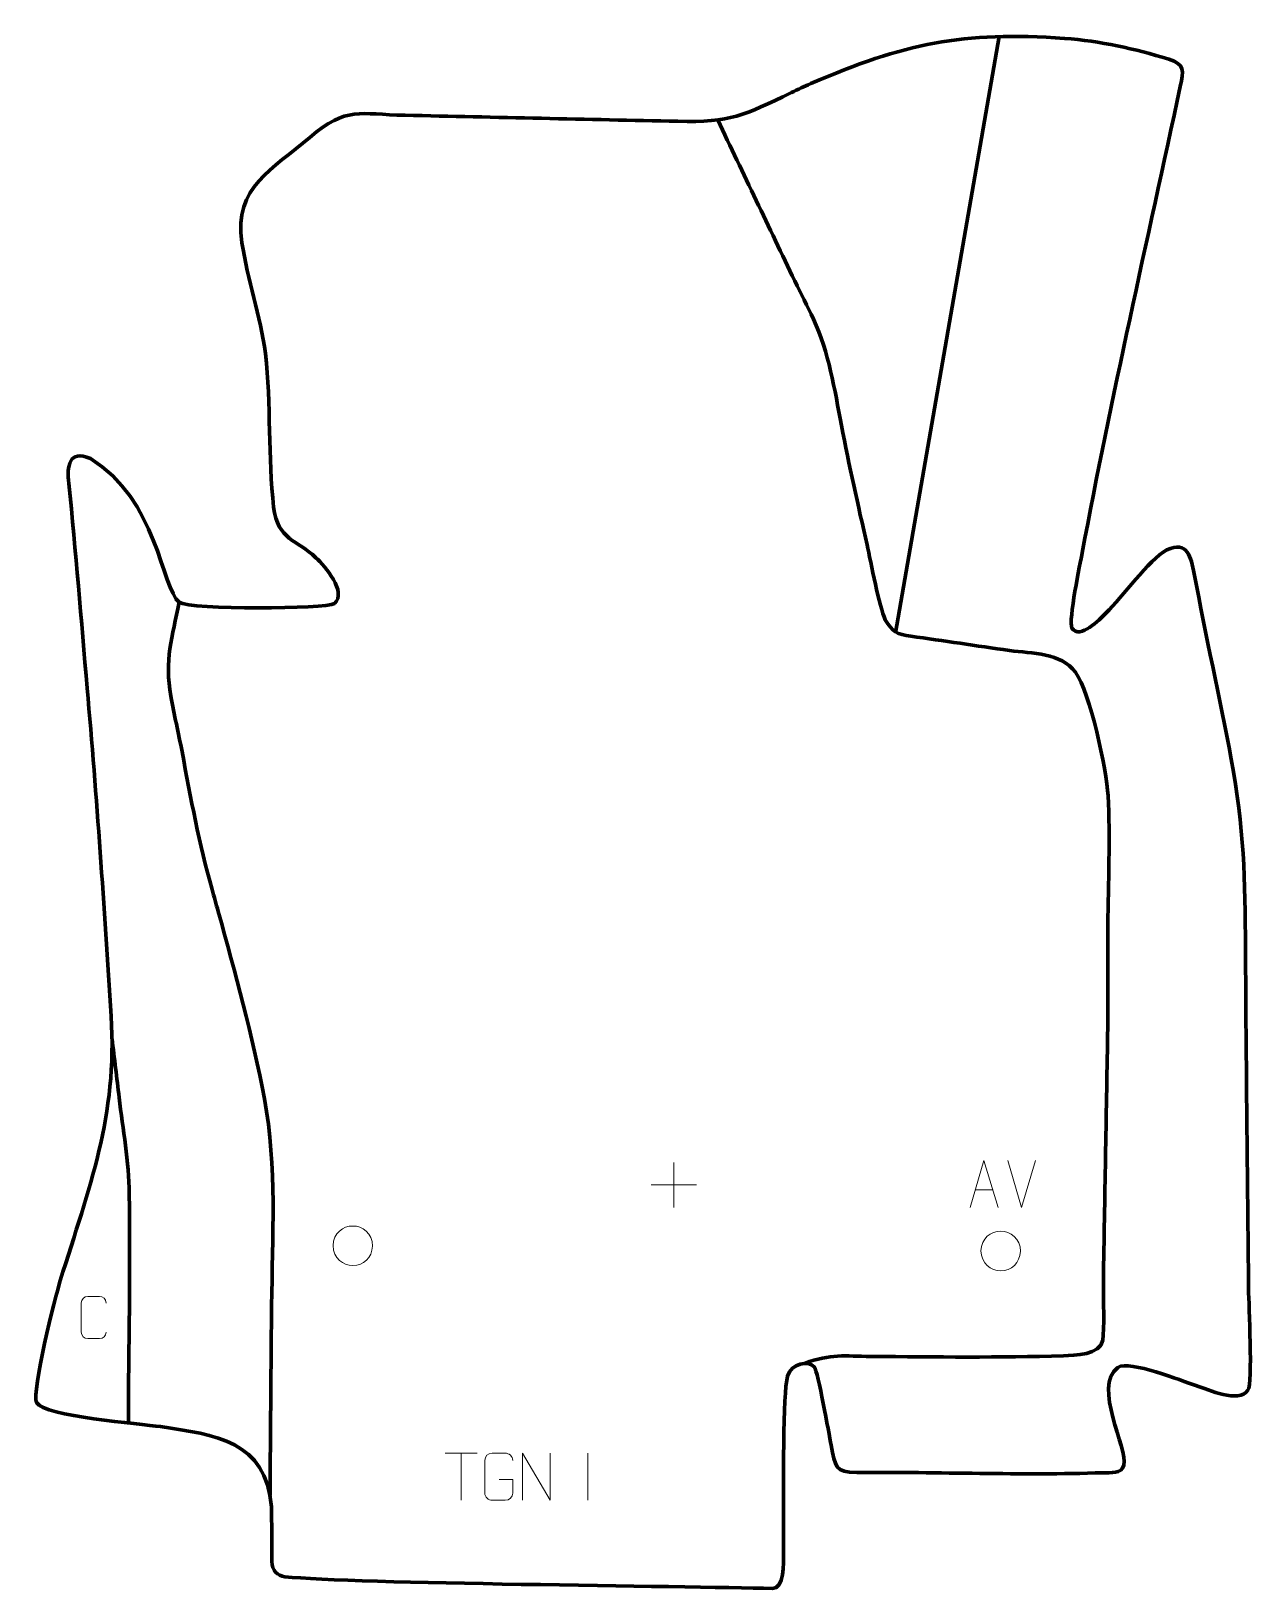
# Model space of a CAD drawing. Header units: millimetres. Extents: x -325 to 324, y -355 to 472.
import ezdxf

# ---------------------------------------------------------------- set-up
doc = ezdxf.new("R2010")
doc.units = ezdxf.units.MM
doc.header["$MEASUREMENT"] = 0
doc.layers.add('layer 1', color=7, linetype='Continuous')
doc.layers.add('layer 2', color=7, linetype='Continuous')

msp = doc.modelspace()

# ---------------------------------------------------------------- linework, layer by layer
at = {"layer": 'layer 1', "color": 142, "lineweight": 158}
msp.add_open_spline([(134.0505, 152.448), (134.0505, 152.448), (189.0636, 468.8447), (189.0636, 468.8447)], degree=3, dxfattribs=at)
for points, knots in [([(85.6984, -235.3909), (99.9626, -230.1871), (106.488, -231.5978), (121.1596, -231.7099), (121.1596, -231.7099), (155.1554, -231.9698), (189.1163, -232.4321), (223.1062, -231.3827), (223.1062, -231.3827), (229.1283, -231.192), (242.785, -230.8649), (244.0111, -223.0893), (244.0111, -223.0893), (244.9855, -216.9093), (244.31, -201.1858), (244.3207, -194.0643), (244.3207, -194.0643), (244.3207, -194.0643), (244.3237, -192.0629), (244.3237, -192.0629), (244.3237, -192.0629), (244.3237, -192.0629), (244.3351, -191.2347), (244.3351, -191.2347), (244.3351, -191.2347), (245.0957, -147.8931), (245.8558, -104.5515), (246.6162, -61.2099), (246.6162, -61.2099), (246.6548, -41.7318), (246.6935, -22.2537), (246.7321, -2.7756), (246.7321, -2.7756), (246.8381, 19.4583), (248.1385, 43.9025), (246.836, 65.869), (246.836, 65.869), (246.006, 79.8669), (237.3504, 120.6667), (229.5081, 131.4124), (229.5081, 131.4124), (221.7398, 142.0566), (206.6177, 141.3184), (194.4391, 142.9661), (194.4391, 142.9661), (176.9945, 145.4996), (159.5714, 148.1481), (142.1105, 150.5738), (142.1105, 150.5738), (134.9509, 151.563), (132.2952, 152.8029), (128.5769, 159.356), (128.5769, 159.356), (125.3572, 165.9317), (120.9388, 189.9587), (118.8897, 199.0053), (118.8897, 199.0053), (114.1047, 220.1312), (109.3572, 241.2065), (105.2872, 262.4869), (105.2872, 262.4869), (101.6358, 281.6757), (98.632, 301.1155), (90.4296, 318.9217), (90.4296, 318.9217), (87.2936, 325.7294), (83.7689, 332.3926), (80.4887, 339.1403), (80.4887, 339.1403), (66.8553, 367.6467), (53.2281, 396.156), (39.5972, 424.6635)], [0, 0, 0, 0, 0.05263158, 0.05263158, 0.05263158, 0.05263158, 0.10526316, 0.10526316, 0.10526316, 0.10526316, 0.15789474, 0.15789474, 0.15789474, 0.15789474, 0.21052632, 0.21052632, 0.21052632, 0.21052632, 0.26315789, 0.26315789, 0.26315789, 0.26315789, 0.31578947, 0.31578947, 0.31578947, 0.31578947, 0.36842105, 0.36842105, 0.36842105, 0.36842105, 0.42105263, 0.42105263, 0.42105263, 0.42105263, 0.47368421, 0.47368421, 0.47368421, 0.47368421, 0.52631579, 0.52631579, 0.52631579, 0.52631579, 0.57894737, 0.57894737, 0.57894737, 0.57894737, 0.63157895, 0.63157895, 0.63157895, 0.63157895, 0.68421053, 0.68421053, 0.68421053, 0.68421053, 0.73684211, 0.73684211, 0.73684211, 0.73684211, 0.78947368, 0.78947368, 0.78947368, 0.78947368, 0.84210526, 0.84210526, 0.84210526, 0.84210526, 0.89473684, 0.89473684, 0.89473684, 0.89473684, 1, 1, 1, 1]), ([(-246.3043, 168.5836), (-249.9491, 150.0745), (-254.1967, 137.9025), (-250.7164, 118.7291), (-250.7164, 118.7291), (-248.9318, 108.8973), (-246.652, 99.1277), (-244.7571, 89.3053), (-244.7571, 89.3053), (-240.1244, 64.639), (-235.6335, 40.3125), (-228.8312, 16.1118), (-228.8312, 16.1118), (-227.7379, 12.2547), (-226.6387, 8.4019), (-225.5653, 4.539), (-225.5653, 4.539), (-216.4962, -28.4634), (-207.3095, -61.3291), (-201.0136, -95.0061), (-201.0136, -95.0061), (-194.3832, -130.7839), (-196.7511, -168.48), (-197.2426, -204.7163), (-197.2426, -204.7163), (-197.319, -212.2525), (-197.3918, -219.7886), (-197.4556, -227.3249), (-197.4556, -227.3249), (-197.6469, -250.9055), (-197.8471, -274.4859), (-198.0061, -298.0668), (-198.0061, -298.0668), (-198.0227, -300.5751), (-198.0394, -303.0835), (-198.0561, -305.5918)], [0, 0, 0, 0, 0.1, 0.1, 0.1, 0.1, 0.2, 0.2, 0.2, 0.2, 0.3, 0.3, 0.3, 0.3, 0.4, 0.4, 0.4, 0.4, 0.5, 0.5, 0.5, 0.5, 0.6, 0.6, 0.6, 0.6, 0.7, 0.7, 0.7, 0.7, 0.8, 0.8, 0.8, 0.8, 1, 1, 1, 1]), ([(-273.2613, -267.0621), (-273.0935, -226.6291), (-272.1718, -185.7425), (-272.7701, -145.3661), (-272.7701, -145.3661), (-273.0212, -128.4241), (-276.0899, -111.1584), (-278.1576, -94.3288), (-278.1576, -94.3288), (-279.4168, -83.9061), (-280.6761, -73.4834), (-281.9353, -63.0608)], [0, 0, 0, 0, 0.25, 0.25, 0.25, 0.25, 0.5, 0.5, 0.5, 0.5, 1, 1, 1, 1])]:
    msp.add_open_spline(points, degree=3, knots=knots, dxfattribs=at)
at = {"layer": 'layer 1', "color": 250, "lineweight": 9}
for points in [[(16.3104, -128.6954), (16.3104, -128.6954), (16.3104, -152.6733), (16.3104, -152.6733)], [(200.9466, -152.632), (200.9466, -152.632), (193.6248, -127.6784), (193.6248, -127.6784)], [(208.2685, -127.6784), (208.2685, -127.6784), (200.9467, -152.632), (200.9467, -152.632)], [(4.3215, -140.6844), (4.3215, -140.6844), (28.2994, -140.6844), (28.2994, -140.6844)], [(176.3097, -143.3753), (176.3097, -143.3753), (185.8054, -143.3753), (185.8054, -143.3753)], [(-105.1254, -283.1139), (-105.1254, -283.1139), (-88.1382, -283.1139), (-88.1382, -283.1139)], [(-96.6317, -308.0439), (-96.6317, -308.0439), (-96.6317, -283.0904), (-96.6317, -283.0904)], [(-29.3044, -283.0801), (-29.3044, -283.0801), (-29.3044, -308.0542), (-29.3044, -308.0542)]]:
    msp.add_open_spline(points, degree=3, dxfattribs=at)
for points, knots in [([(173.5871, -152.6247), (173.5871, -152.6247), (180.9581, -127.6712), (180.9581, -127.6712), (180.9581, -127.6712), (180.9581, -127.6712), (188.528, -152.6247), (188.528, -152.6247)], [0, 0, 0, 0, 0.33333333, 0.33333333, 0.33333333, 0.33333333, 1, 1, 1, 1]), ([(-164.5936, -172.8895), (-164.5229, -166.2491), (-159.2489, -162.4031), (-154.0936, -162.5001), (-154.0936, -162.5001), (-148.9383, -162.4031), (-143.6643, -166.4665), (-143.5936, -173.1069), (-143.5936, -173.1069), (-143.9638, -179.4362), (-148.4057, -183.4669), (-154.0936, -183.4963), (-154.0936, -183.4963), (-159.2489, -183.5933), (-164.5229, -179.5299), (-164.5936, -172.8895)], [0, 0, 0, 0, 0.2, 0.2, 0.2, 0.2, 0.4, 0.4, 0.4, 0.4, 0.6, 0.6, 0.6, 0.6, 1, 1, 1, 1]), ([(179.3647, -175.6674), (179.4354, -169.027), (184.7094, -165.181), (189.8647, -165.278), (189.8647, -165.278), (195.02, -165.181), (200.294, -169.2444), (200.3647, -175.8848), (200.3647, -175.8848), (199.9945, -182.2141), (195.5526, -186.2448), (189.8647, -186.2742), (189.8647, -186.2742), (184.7094, -186.3712), (179.4354, -182.3078), (179.3647, -175.6674)], [0, 0, 0, 0, 0.2, 0.2, 0.2, 0.2, 0.4, 0.4, 0.4, 0.4, 0.6, 0.6, 0.6, 0.6, 1, 1, 1, 1]), ([(-285.0158, -218.8193), (-285.141, -220.9003), (-286.6432, -222.2255), (-288.5669, -222.2352), (-288.5669, -222.2352), (-290.6555, -222.2349), (-292.7441, -222.2349), (-294.8324, -222.2352), (-294.8324, -222.2352), (-296.5566, -222.3296), (-298.323, -220.6417), (-298.313, -218.8349), (-298.313, -218.8349), (-298.3126, -213.6666), (-298.3126, -208.499), (-298.313, -203.3316), (-298.313, -203.3316), (-298.3092, -201.4165), (-296.7447, -199.8766), (-294.8168, -199.8887), (-294.8168, -199.8887), (-292.7338, -199.8887), (-290.6503, -199.8887), (-288.5669, -199.8887), (-288.5669, -199.8887), (-286.8234, -199.8569), (-285.0397, -201.1928), (-285.0158, -203.3762)], [0, 0, 0, 0, 0.125, 0.125, 0.125, 0.125, 0.25, 0.25, 0.25, 0.25, 0.375, 0.375, 0.375, 0.375, 0.5, 0.5, 0.5, 0.5, 0.625, 0.625, 0.625, 0.625, 0.75, 0.75, 0.75, 0.75, 1, 1, 1, 1]), ([(-76.3769, -297.0582), (-76.3769, -297.0582), (-69.2088, -297.0582), (-69.2088, -297.0582), (-69.2088, -297.0582), (-69.2088, -297.0582), (-69.2088, -304.2263), (-69.2088, -304.2263), (-69.2088, -304.2263), (-69.3485, -306.5497), (-71.0257, -308.0293), (-73.1736, -308.0401), (-73.1736, -308.0401), (-75.5053, -308.0397), (-77.8373, -308.0397), (-80.1688, -308.0401), (-80.1688, -308.0401), (-82.0937, -308.1455), (-84.0659, -306.261), (-84.0547, -304.2437), (-84.0547, -304.2437), (-84.0543, -298.4736), (-84.0543, -292.7039), (-84.0547, -286.9346), (-84.0547, -286.9346), (-84.0505, -284.7965), (-82.3038, -283.0773), (-80.1514, -283.0907), (-80.1514, -283.0907), (-77.8257, -283.0907), (-75.4996, -283.0907), (-73.1736, -283.0907), (-73.1736, -283.0907), (-71.2268, -283.0553), (-69.2354, -284.5468), (-69.2088, -286.9845)], [0, 0, 0, 0, 0.1, 0.1, 0.1, 0.1, 0.2, 0.2, 0.2, 0.2, 0.3, 0.3, 0.3, 0.3, 0.4, 0.4, 0.4, 0.4, 0.5, 0.5, 0.5, 0.5, 0.6, 0.6, 0.6, 0.6, 0.7, 0.7, 0.7, 0.7, 0.8, 0.8, 0.8, 0.8, 1, 1, 1, 1]), ([(-63.9592, -308.0439), (-63.9592, -308.0439), (-63.9592, -283.0904), (-63.9592, -283.0904), (-63.9592, -283.0904), (-63.9592, -283.0904), (-49.3044, -308.0439), (-49.3044, -308.0439), (-49.3044, -308.0439), (-49.3044, -308.0439), (-49.3044, -283.0904), (-49.3044, -283.0904)], [0, 0, 0, 0, 0.25, 0.25, 0.25, 0.25, 0.5, 0.5, 0.5, 0.5, 1, 1, 1, 1])]:
    msp.add_open_spline(points, degree=3, knots=knots, dxfattribs=at)
at = {"layer": 'layer 2', "color": 242, "lineweight": 158}
msp.add_open_spline([(-197.0668, -340.5464), (-197.0602, -332.0753), (-197.0985, -323.6172), (-197.2256, -315.1849), (-197.2256, -315.1849), (-197.2441, -313.9611), (-197.2716, -312.7436), (-197.3132, -311.5204), (-197.3132, -311.5204), (-200.0293, -276.4998), (-227.3814, -273.2181), (-256.1575, -268.9971), (-256.1575, -268.9971), (-266.767, -267.455), (-318.1599, -263.5436), (-321.932, -256.2498), (-321.932, -256.2498), (-324.8554, -250.5969), (-311.8943, -199.738), (-309.4064, -191.3675), (-309.4064, -191.3675), (-293.9541, -141.8399), (-279.0534, -104.3871), (-282.389, -51.0497), (-282.389, -51.0497), (-286.0336, 7.0066), (-290.0343, 65.0123), (-295.0979, 122.9647), (-295.0979, 122.9647), (-298.2631, 159.2835), (-301.1073, 195.4455), (-304.8895, 231.722), (-304.8895, 231.722), (-305.807, 240.522), (-305.098, 249.9626), (-293.3527, 244.8503), (-293.3527, 244.8503), (-257.8996, 223.3102), (-255.6286, 176.342), (-246.3043, 168.5836), (-246.3043, 168.5836), (-240.2626, 164.6244), (-168.1925, 164.8699), (-163.8619, 167.9328), (-163.8619, 167.9328), (-156.9651, 174.1046), (-168.9918, 187.8057), (-173.6653, 192.2436), (-173.6653, 192.2436), (-183.5376, 201.6183), (-194.096, 201.6353), (-196.121, 219.1104), (-196.121, 219.1104), (-199.1745, 245.4588), (-197.4706, 273.6971), (-200.4026, 300.5936), (-200.4026, 300.5936), (-203.2543, 320.9176), (-209.8198, 339.6778), (-213.017, 359.4616), (-213.017, 359.4616), (-217.2856, 389.4569), (-196.7806, 398.0699), (-176.9451, 415.3851), (-176.9451, 415.3851), (-157.092, 432.0705), (-150.6641, 427.5767), (-126.3356, 427.0772), (-126.3356, 427.0772), (-78.0923, 426.0963), (-29.8589, 424.8917), (18.3738, 423.8864), (18.3738, 423.8864), (46.6409, 423.2972), (53.2785, 426.8387), (78.789, 439.168), (78.789, 439.168), (82.1759, 440.8096), (85.5377, 442.3757), (88.978, 443.9032), (88.978, 443.9032), (138.3492, 465.2745), (169.7145, 471.7507), (223.7791, 467.8901), (223.7791, 467.8901), (242.6017, 466.4713), (261.0073, 462.4563), (279.0103, 456.8333), (279.0103, 456.8333), (287.7792, 454.0945), (286.9937, 450.9419), (285.174, 442.4566), (285.174, 442.4566), (267.5045, 360.1687), (248.5978, 277.449), (233.0553, 194.7896), (233.0553, 194.7896), (232.1264, 189.8494), (225.6613, 158.6656), (227.6059, 154.9129), (227.6059, 154.9129), (231.8444, 148.4803), (242.5009, 159.6336), (245.6338, 162.7435), (245.6338, 162.7435), (254.7922, 171.8348), (268.0948, 190.6027), (278.0554, 196.4409), (278.0554, 196.4409), (288.9967, 201.3163), (290.8597, 192.6674), (292.5714, 183.6988), (292.5714, 183.6988), (298.7242, 150.7844), (305.9868, 118.175), (312.2233, 85.3823), (312.2233, 85.3823), (318.9648, 48.7712), (319.6258, 21.6492), (319.7853, -15.2369), (319.7853, -15.2369), (320.0668, -75.5981), (320.9041, -135.9534), (321.4089, -196.3127), (321.4089, -196.3127), (321.5429, -204.1315), (323.6868, -245.9616), (321.0476, -249.6935), (321.0476, -249.6935), (316.0604, -256.7451), (300.2741, -249.3566), (293.4125, -247.1421), (293.4125, -247.1421), (285.8141, -244.6159), (258.345, -233.6847), (252.0715, -237.5188), (252.0715, -237.5188), (238.285, -247.8031), (257.5882, -280.6382), (255.211, -289.4766), (255.211, -289.4766), (253.9215, -294.2713), (248.3094, -293.3216), (244.0423, -293.4668), (244.0423, -293.4668), (200.5257, -294.948), (157.0072, -292.9612), (113.5072, -293.3163), (113.5072, -293.3163), (101.6709, -293.4331), (102.1659, -290.1012), (99.8248, -278.7433), (99.8248, -278.7433), (98.6027, -272.5971), (92.9322, -239.884), (90.8277, -237.2389), (90.8277, -237.2389), (87.9742, -233.6524), (78.4281, -235.2374), (76.6847, -242.2195), (76.6847, -242.2195), (74.0745, -252.2316), (74.6036, -296.5053), (74.5552, -335.2489), (74.5552, -335.2489), (74.5467, -342.0574), (74.9566, -355.0889), (68.6058, -354.9081), (68.6058, -354.9081), (21.7206, -353.5733), (-153.6819, -352.4408), (-190.1822, -348.6451), (-190.1822, -348.6451), (-194.0571, -348.2422), (-197.0704, -345.3742), (-197.0668, -340.5464)], degree=3, knots=[0, 0, 0, 0, 0.02222222, 0.02222222, 0.02222222, 0.02222222, 0.04444444, 0.04444444, 0.04444444, 0.04444444, 0.06666667, 0.06666667, 0.06666667, 0.06666667, 0.08888889, 0.08888889, 0.08888889, 0.08888889, 0.11111111, 0.11111111, 0.11111111, 0.11111111, 0.13333333, 0.13333333, 0.13333333, 0.13333333, 0.15555556, 0.15555556, 0.15555556, 0.15555556, 0.17777778, 0.17777778, 0.17777778, 0.17777778, 0.2, 0.2, 0.2, 0.2, 0.22222222, 0.22222222, 0.22222222, 0.22222222, 0.24444444, 0.24444444, 0.24444444, 0.24444444, 0.26666667, 0.26666667, 0.26666667, 0.26666667, 0.28888889, 0.28888889, 0.28888889, 0.28888889, 0.31111111, 0.31111111, 0.31111111, 0.31111111, 0.33333333, 0.33333333, 0.33333333, 0.33333333, 0.35555556, 0.35555556, 0.35555556, 0.35555556, 0.37777778, 0.37777778, 0.37777778, 0.37777778, 0.4, 0.4, 0.4, 0.4, 0.42222222, 0.42222222, 0.42222222, 0.42222222, 0.44444444, 0.44444444, 0.44444444, 0.44444444, 0.46666667, 0.46666667, 0.46666667, 0.46666667, 0.48888889, 0.48888889, 0.48888889, 0.48888889, 0.51111111, 0.51111111, 0.51111111, 0.51111111, 0.53333333, 0.53333333, 0.53333333, 0.53333333, 0.55555556, 0.55555556, 0.55555556, 0.55555556, 0.57777778, 0.57777778, 0.57777778, 0.57777778, 0.6, 0.6, 0.6, 0.6, 0.62222222, 0.62222222, 0.62222222, 0.62222222, 0.64444444, 0.64444444, 0.64444444, 0.64444444, 0.66666667, 0.66666667, 0.66666667, 0.66666667, 0.68888889, 0.68888889, 0.68888889, 0.68888889, 0.71111111, 0.71111111, 0.71111111, 0.71111111, 0.73333333, 0.73333333, 0.73333333, 0.73333333, 0.75555556, 0.75555556, 0.75555556, 0.75555556, 0.77777778, 0.77777778, 0.77777778, 0.77777778, 0.8, 0.8, 0.8, 0.8, 0.82222222, 0.82222222, 0.82222222, 0.82222222, 0.84444444, 0.84444444, 0.84444444, 0.84444444, 0.86666667, 0.86666667, 0.86666667, 0.86666667, 0.88888889, 0.88888889, 0.88888889, 0.88888889, 0.91111111, 0.91111111, 0.91111111, 0.91111111, 0.93333333, 0.93333333, 0.93333333, 0.93333333, 0.95555556, 0.95555556, 0.95555556, 0.95555556, 1, 1, 1, 1], dxfattribs=at)

doc.saveas('drawing.dxf')
